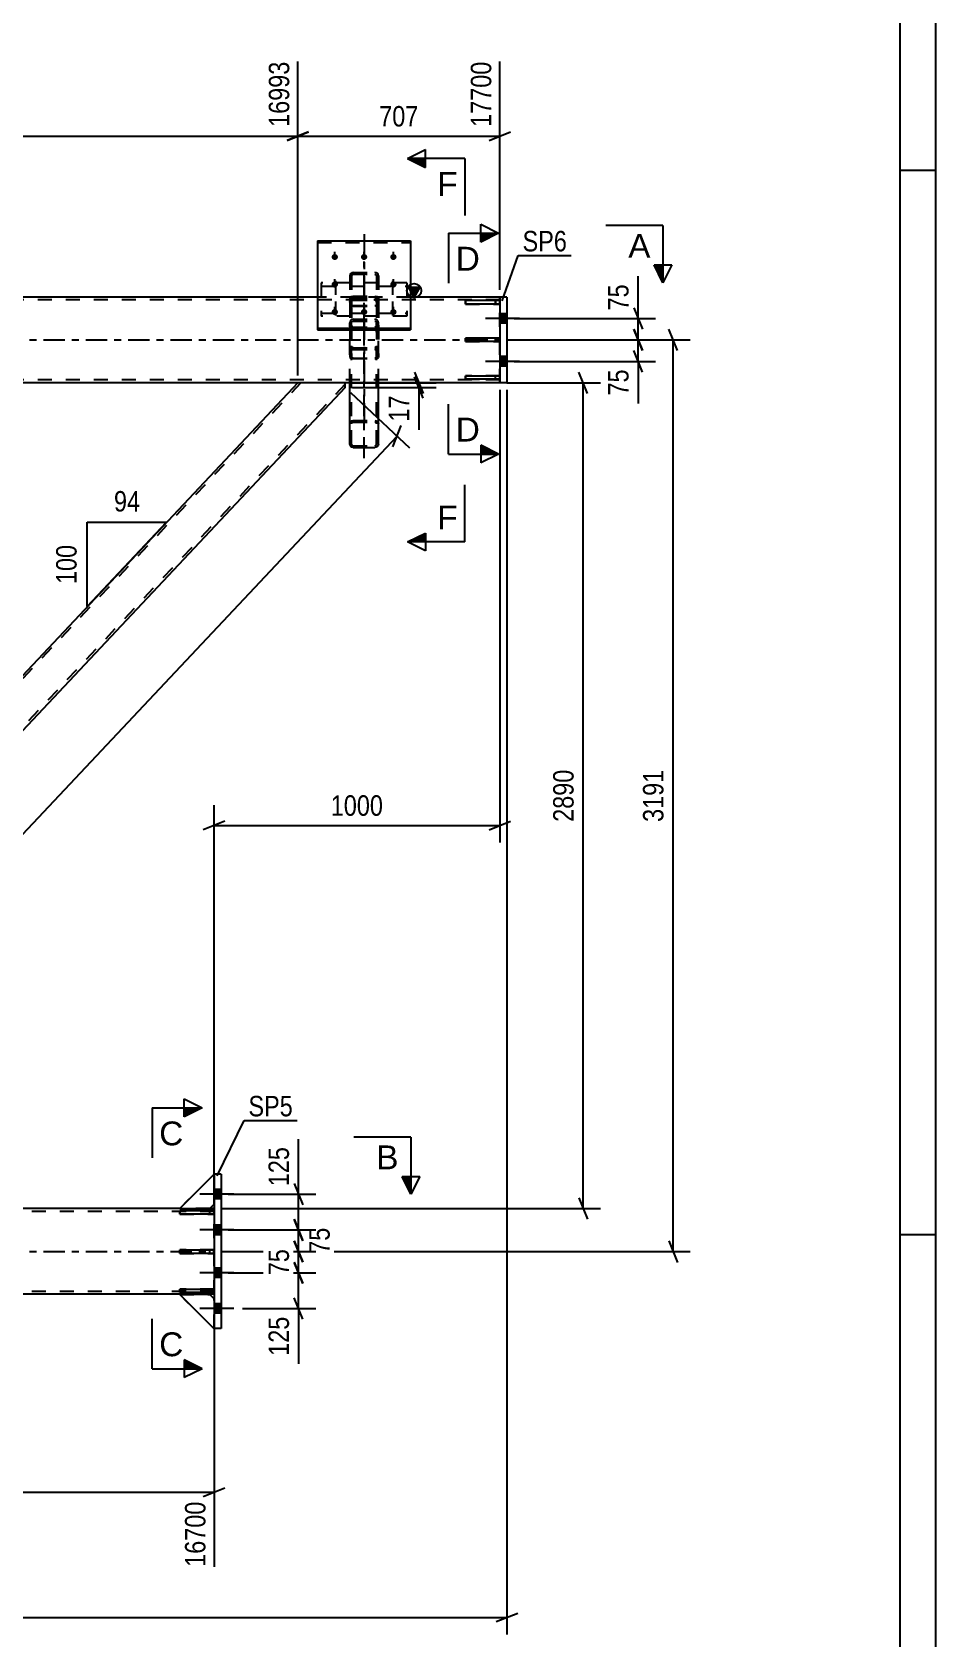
# Model space of a CAD drawing. Header units: millimetres. Extents: x -73 to 768, y -423 to 171.
# Drawn here: x 641.1 to 767.6, y -181.7 to 43.1 of the extents above; entities that cross this region are included whole.
import ezdxf

# ---------------------------------------------------------------- set-up
doc = ezdxf.new("R2010")
doc.units = ezdxf.units.MM
doc.linetypes.add('DXK_LINE_DOT2', pattern=[3.9198, 1.9599, -1.9599])
doc.linetypes.add('DXK_LINE_DOT3', pattern=[5.9187, 2.979, -0.9799, 0.9799, -0.9799])
doc.styles.add('Arial', font='ARIAL.TTF', dxfattribs={"height": 0.2})
doc.styles.add('Arial Narrow', font='ARIALN.TTF', dxfattribs={"height": 0.2})

# ---------------------------------------------------------------- blocks, each defined once
blk = doc.blocks.new('Unknown-761549890-1163')
at = {"color": 5, "linetype": 'Continuous'}
for p, q in [((767.56, -423.29), (767.56, 170.71)), ((762.56, -418.29), (762.56, 165.71)), ((767.56, 23.71), (762.56, 23.71)), ((767.56, -125.29), (762.56, -125.29))]:
    blk.add_line(p, q, dxfattribs=at)
blk = doc.blocks.new('Part-761549890-4380 - 4352')
at = {"color": 2, "linetype": 'Continuous'}
for p, q in [((661.74, -127.39), (666.54, -127.39)), ((661.74, -127.87), (661.74, -127.39)), ((666.54, -127.87), (661.74, -127.87)), ((666.54, -127.39), (666.54, -127.87))]:
    blk.add_line(p, q, dxfattribs=at)
at = {"color": 7, "linetype": 'DXK_LINE_DOT2'}
blk.add_line((665.94, -127.87), (665.94, -127.39), dxfattribs=at)
blk = doc.blocks.new('Part-761549890-4412 - 4352')
at = {"color": 2, "linetype": 'Continuous'}
for p, q in [((667.54, -116.8), (666.54, -116.8)), ((666.54, -116.8), (666.54, -138.4)), ((667.54, -116.8), (667.54, -138.4)), ((667.54, -138.4), (666.54, -138.4))]:
    blk.add_line(p, q, dxfattribs=at)
blk = doc.blocks.new('Part-761549890-4379 - 4352')
at = {"color": 7, "linetype": 'DXK_LINE_DOT2'}
for p, q in [((666.54, -121.89), (661.74, -121.89)), ((661.74, -121.89), (661.74, -122.37)), ((661.74, -122.37), (666.54, -122.37)), ((665.94, -122.37), (665.94, -121.89)), ((666.54, -122.37), (666.54, -121.89))]:
    blk.add_line(p, q, dxfattribs=at)
blk = doc.blocks.new('Part-761549890-4381 - 4352')
at = {"color": 2, "linetype": 'Continuous'}
for p, q in [((661.74, -132.89), (666.54, -132.89)), ((661.74, -133.37), (661.74, -132.89)), ((666.54, -133.37), (661.74, -133.37)), ((666.54, -132.89), (666.54, -133.37))]:
    blk.add_line(p, q, dxfattribs=at)
at = {"color": 7, "linetype": 'DXK_LINE_DOT2'}
blk.add_line((665.94, -133.37), (665.94, -132.89), dxfattribs=at)
blk = doc.blocks.new('Part-761549890-4510 - 4352')
at = {"color": 7, "linetype": 'DXK_LINE_DOT2'}
for p, q in [((678.71, -6), (570.18, -121.41)), ((684.9, -6.19), (576.37, -121.6)), ((684.9, -6), (678.27, -6)), ((627.54, -59.95), (623.92, -63.8)), ((576.81, -121.6), (570.18, -121.6))]:
    blk.add_line(p, q, dxfattribs=at)
at = {"color": 2, "linetype": 'Continuous'}
for p, q in [((684.9, -6.66), (576.81, -121.6)), ((678.27, -6), (627.54, -59.95)), ((684.9, -6.66), (684.9, -6)), ((623.92, -63.8), (570.18, -120.94)), ((570.18, -121.6), (570.18, -120.94))]:
    blk.add_line(p, q, dxfattribs=at)
blk = doc.blocks.new('Part-761549890-4382 - 4352')
at = {"color": 2, "linetype": 'Continuous'}
for p, q in [((661.74, -121.89), (666.54, -121.89)), ((661.74, -122.37), (661.74, -121.89)), ((666.54, -122.37), (661.74, -122.37)), ((666.54, -121.89), (666.54, -122.37))]:
    blk.add_line(p, q, dxfattribs=at)
at = {"color": 7, "linetype": 'DXK_LINE_DOT2'}
blk.add_line((665.94, -122.37), (665.94, -121.89), dxfattribs=at)
blk = doc.blocks.new('Bolt-761549890-4663 - 4352')
at = {"linetype": 'Continuous'}
for points in [[(683.44, 11.2), (683.35, 11.21), (683.26, 11.24), (683.18, 11.28), (683.11, 11.34), (683.06, 11.41), (683.02, 11.49), (683, 11.57), (683, 11.66), (683.02, 11.74), (683.06, 11.82), (683.11, 11.89), (683.18, 11.95), (683.26, 11.99), (683.35, 12.02), (683.44, 12.03), (683.53, 12.02), (683.62, 11.99), (683.7, 11.95), (683.77, 11.89), (683.82, 11.82), (683.86, 11.74), (683.88, 11.66), (683.88, 11.57), (683.86, 11.49), (683.82, 11.41), (683.77, 11.34), (683.7, 11.28), (683.62, 11.24), (683.53, 11.21)], [(687.54, 11.2), (687.45, 11.21), (687.36, 11.24), (687.28, 11.28), (687.21, 11.34), (687.16, 11.41), (687.12, 11.49), (687.1, 11.57), (687.1, 11.66), (687.12, 11.74), (687.16, 11.82), (687.21, 11.89), (687.28, 11.95), (687.36, 11.99), (687.45, 12.02), (687.54, 12.03), (687.63, 12.02), (687.72, 11.99), (687.8, 11.95), (687.87, 11.89), (687.92, 11.82), (687.96, 11.74), (687.98, 11.66), (687.98, 11.57), (687.96, 11.49), (687.92, 11.41), (687.87, 11.34), (687.8, 11.28), (687.72, 11.24), (687.63, 11.21)], [(691.64, 11.2), (691.55, 11.21), (691.46, 11.24), (691.38, 11.28), (691.31, 11.34), (691.26, 11.41), (691.22, 11.49), (691.2, 11.57), (691.2, 11.66), (691.22, 11.74), (691.26, 11.82), (691.31, 11.89), (691.38, 11.95), (691.46, 11.99), (691.55, 12.02), (691.64, 12.03), (691.73, 12.02), (691.82, 11.99), (691.9, 11.95), (691.97, 11.89), (692.02, 11.82), (692.06, 11.74), (692.08, 11.66), (692.08, 11.57), (692.06, 11.49), (692.02, 11.41), (691.97, 11.34), (691.9, 11.28), (691.82, 11.24), (691.73, 11.21)], [(683.44, 7.35), (683.35, 7.36), (683.26, 7.38), (683.18, 7.43), (683.11, 7.48), (683.06, 7.55), (683.02, 7.63), (683, 7.72), (683, 7.8), (683.02, 7.89), (683.06, 7.97), (683.11, 8.04), (683.18, 8.1), (683.26, 8.14), (683.35, 8.17), (683.44, 8.17), (683.53, 8.17), (683.62, 8.14), (683.7, 8.1), (683.77, 8.04), (683.82, 7.97), (683.86, 7.89), (683.88, 7.8), (683.88, 7.72), (683.86, 7.63), (683.82, 7.55), (683.77, 7.48), (683.7, 7.43), (683.62, 7.38), (683.53, 7.36)], [(691.64, 7.35), (691.55, 7.36), (691.46, 7.38), (691.38, 7.43), (691.31, 7.48), (691.26, 7.55), (691.22, 7.63), (691.2, 7.72), (691.2, 7.8), (691.22, 7.89), (691.26, 7.97), (691.31, 8.04), (691.38, 8.1), (691.46, 8.14), (691.55, 8.17), (691.64, 8.17), (691.73, 8.17), (691.82, 8.14), (691.9, 8.1), (691.97, 8.04), (692.02, 7.97), (692.06, 7.89), (692.08, 7.8), (692.08, 7.72), (692.06, 7.63), (692.02, 7.55), (691.97, 7.48), (691.9, 7.43), (691.82, 7.38), (691.73, 7.36)], [(683.44, 3.49), (683.35, 3.5), (683.26, 3.53), (683.18, 3.57), (683.11, 3.63), (683.06, 3.7), (683.02, 3.78), (683, 3.87), (683, 3.95), (683.02, 4.04), (683.06, 4.12), (683.11, 4.19), (683.18, 4.24), (683.26, 4.29), (683.35, 4.31), (683.44, 4.32), (683.53, 4.31), (683.62, 4.29), (683.7, 4.24), (683.77, 4.19), (683.82, 4.12), (683.86, 4.04), (683.88, 3.95), (683.88, 3.87), (683.86, 3.78), (683.82, 3.7), (683.77, 3.63), (683.7, 3.57), (683.62, 3.53), (683.53, 3.5)], [(687.54, 3.49), (687.45, 3.5), (687.36, 3.53), (687.28, 3.57), (687.21, 3.63), (687.16, 3.7), (687.12, 3.78), (687.1, 3.87), (687.1, 3.95), (687.12, 4.04), (687.16, 4.12), (687.21, 4.19), (687.28, 4.24), (687.36, 4.29), (687.45, 4.31), (687.54, 4.32), (687.63, 4.31), (687.72, 4.29), (687.8, 4.24), (687.87, 4.19), (687.92, 4.12), (687.96, 4.04), (687.98, 3.95), (687.98, 3.87), (687.96, 3.78), (687.92, 3.7), (687.87, 3.63), (687.8, 3.57), (687.72, 3.53), (687.63, 3.5)], [(691.64, 3.49), (691.55, 3.5), (691.46, 3.53), (691.38, 3.57), (691.31, 3.63), (691.26, 3.7), (691.22, 3.78), (691.2, 3.87), (691.2, 3.95), (691.22, 4.04), (691.26, 4.12), (691.31, 4.19), (691.38, 4.24), (691.46, 4.29), (691.55, 4.31), (691.64, 4.32), (691.73, 4.31), (691.82, 4.29), (691.9, 4.24), (691.97, 4.19), (692.02, 4.12), (692.06, 4.04), (692.08, 3.95), (692.08, 3.87), (692.06, 3.78), (692.02, 3.7), (691.97, 3.63), (691.9, 3.57), (691.82, 3.53), (691.73, 3.5)]]:
    blk.add_hatch(color=1, dxfattribs=at).paths.add_polyline_path(points)
at = {"color": 1, "linetype": 'Continuous'}
for p, q in [((683.44, 11.22), (683.44, 12.35)), ((687.54, 11.22), (687.54, 12.35)), ((691.64, 11.22), (691.64, 12.35)), ((683.44, 7.36), (683.44, 8.5)), ((691.64, 7.36), (691.64, 8.5)), ((683.44, 3.51), (683.44, 4.65)), ((687.54, 3.51), (687.54, 4.65)), ((691.64, 3.51), (691.64, 4.65))]:
    blk.add_line(p, q, dxfattribs=at)
blk = doc.blocks.new('Part-761549890-4545 - 4352')
at = {"color": 7, "linetype": 'DXK_LINE_DOT2'}
for p, q in [((685.58, 2.59), (685.54, 2.39)), ((685.54, -6), (685.54, 2.39)), ((685.78, 2.39), (685.8, 2.49)), ((685.78, -14.58), (685.78, 2.39)), ((685.8, 2.49), (685.85, 2.58)), ((686.02, 2.91), (685.84, 2.87)), ((685.85, 2.58), (685.93, 2.63)), ((685.93, 2.63), (686.02, 2.65)), ((686.02, 2.91), (689.06, 2.91)), ((686.02, 2.65), (689.06, 2.65)), ((689.24, 2.87), (689.06, 2.91)), ((689.06, 2.65), (689.15, 2.63)), ((689.15, 2.63), (689.23, 2.58)), ((689.23, 2.58), (689.28, 2.49)), ((689.28, 2.49), (689.3, 2.39)), ((689.3, -14.58), (689.3, 2.39)), ((689.54, 2.39), (689.5, 2.59)), ((689.54, -6), (689.54, 2.39)), ((685.54, -0.84), (685.58, -1.04)), ((685.8, -0.94), (685.78, -0.84)), ((685.85, -1.02), (685.8, -0.94)), ((685.84, -1.31), (686.02, -1.35)), ((685.93, -1.08), (685.85, -1.02)), ((686.02, -1.1), (685.93, -1.08)), ((686.02, -1.1), (689.06, -1.1)), ((686.02, -1.35), (689.06, -1.35)), ((689.15, -1.08), (689.06, -1.1)), ((689.06, -1.35), (689.24, -1.31)), ((689.23, -1.02), (689.15, -1.08)), ((689.28, -0.94), (689.23, -1.02)), ((689.3, -0.84), (689.28, -0.94)), ((689.5, -1.04), (689.54, -0.84)), ((685.54, -11.73), (685.58, -11.55)), ((685.58, -11.55), (685.68, -11.41)), ((685.68, -11.41), (685.84, -11.31)), ((685.8, -11.64), (685.78, -11.73)), ((685.85, -11.57), (685.8, -11.64)), ((685.84, -11.31), (686.02, -11.28)), ((685.93, -11.52), (685.85, -11.57)), ((686.02, -11.5), (685.93, -11.52)), ((686.02, -11.28), (689.06, -11.28)), ((686.02, -11.5), (689.06, -11.5)), ((689.06, -11.28), (689.24, -11.31)), ((689.15, -11.52), (689.06, -11.5)), ((689.23, -11.57), (689.15, -11.52)), ((689.28, -11.64), (689.23, -11.57)), ((689.24, -11.31), (689.4, -11.41)), ((689.3, -11.73), (689.28, -11.64)), ((689.4, -11.41), (689.5, -11.55)), ((689.5, -11.55), (689.54, -11.73)), ((685.78, -14.58), (685.8, -14.67)), ((685.8, -14.67), (685.85, -14.74)), ((685.85, -14.74), (685.93, -14.79)), ((685.93, -14.79), (686.02, -14.81)), ((686.02, -14.81), (689.06, -14.81)), ((689.06, -14.81), (689.15, -14.79)), ((689.15, -14.79), (689.23, -14.74)), ((689.23, -14.74), (689.28, -14.67)), ((689.28, -14.67), (689.3, -14.58))]:
    blk.add_line(p, q, dxfattribs=at)
at = {"color": 7, "linetype": 'DXK_LINE_DOT3'}
blk.add_line((687.54, -16.57), (687.54, 4.19), dxfattribs=at)
at = {"color": 2, "linetype": 'Continuous'}
for p, q in [((685.54, -14.58), (685.54, -6)), ((689.54, -14.58), (689.54, -6)), ((685.58, -14.76), (685.54, -14.58)), ((685.68, -14.9), (685.58, -14.76)), ((685.84, -15), (685.68, -14.9)), ((686.02, -15.04), (685.84, -15)), ((686.02, -15.04), (689.06, -15.04)), ((689.24, -15), (689.06, -15.04)), ((689.4, -14.9), (689.24, -15)), ((689.5, -14.76), (689.4, -14.9)), ((689.54, -14.58), (689.5, -14.76))]:
    blk.add_line(p, q, dxfattribs=at)
at = {"color": 7, "linetype": 'DXK_LINE_DOT2'}
for centre, start, end in [((686.04, 2.41), 114.3147, 159.2368), ((689.04, 2.41), 20.7632, 65.6853), ((686.04, -0.86), 200.7632, 245.6853), ((689.04, -0.86), 294.3147, 339.2368)]:
    blk.add_arc(centre, 0.496, start, end, dxfattribs=at)
blk = doc.blocks.new('Part-761549890-4417 - 4352')
at = {"color": 2, "linetype": 'Continuous'}
for p, q in [((707.54, 6), (706.54, 6)), ((706.54, 6), (706.54, -6)), ((707.54, 6), (707.54, -6)), ((707.54, -6), (706.54, -6))]:
    blk.add_line(p, q, dxfattribs=at)
blk = doc.blocks.new('Bolt-761549890-4665 - 4352')
at = {"linetype": 'Continuous'}
for points in [[(706.54, 3.66), (706.54, 2.34), (707.54, 2.34), (707.54, 3.66)], [(706.54, 3.66), (706.54, 2.34), (707.54, 2.34), (707.54, 3.66)], [(706.54, -2.34), (706.54, -3.66), (707.54, -3.66), (707.54, -2.34)], [(706.54, -2.34), (706.54, -3.66), (707.54, -3.66), (707.54, -2.34)]]:
    blk.add_hatch(color=1, dxfattribs=at).paths.add_polyline_path(points)
at = {"color": 1, "linetype": 'Continuous'}
for p, q in [((709.3, 3), (704.54, 3)), ((709.3, 3), (704.54, 3)), ((707.54, 3.66), (706.54, 3.66)), ((707.54, 3.66), (706.54, 3.66)), ((707.54, 2.34), (706.54, 2.34)), ((707.54, 2.34), (706.54, 2.34)), ((709.3, -3), (704.54, -3)), ((709.3, -3), (704.54, -3)), ((707.54, -2.34), (706.54, -2.34)), ((707.54, -2.34), (706.54, -2.34)), ((707.54, -3.66), (706.54, -3.66)), ((707.54, -3.66), (706.54, -3.66))]:
    blk.add_line(p, q, dxfattribs=at)
blk = doc.blocks.new('Part-761549890-4566 - 4352')
at = {"color": 7, "linetype": 'DXK_LINE_DOT2'}
for p, q in [((685.58, 9.14), (685.54, 8.97)), ((685.68, 9.29), (685.58, 9.14)), ((685.84, 9.39), (685.68, 9.29)), ((685.78, 8.97), (685.8, 9.06)), ((685.8, 9.06), (685.85, 9.13)), ((686.02, 9.42), (685.84, 9.39)), ((685.85, 9.13), (685.93, 9.18)), ((685.93, 9.18), (686.02, 9.2)), ((686.02, 9.42), (689.06, 9.42)), ((686.02, 9.2), (689.06, 9.2)), ((689.24, 9.39), (689.06, 9.42)), ((689.06, 9.2), (689.15, 9.18)), ((689.15, 9.18), (689.23, 9.13)), ((689.23, 9.13), (689.28, 9.06)), ((689.4, 9.29), (689.24, 9.39)), ((689.28, 9.06), (689.3, 8.97)), ((689.5, 9.14), (689.4, 9.29)), ((689.54, 8.97), (689.5, 9.14)), ((685.54, 8.97), (685.54, 2.07)), ((685.78, 8.97), (685.78, 2.07)), ((689.3, 8.97), (689.3, 2.07)), ((689.54, 8.97), (689.54, 2.07)), ((685.54, 6.11), (685.58, 5.94)), ((685.54, 5.3), (685.58, 5.5)), ((685.58, 5.94), (685.68, 5.79)), ((685.68, 5.79), (685.84, 5.7)), ((685.8, 6.03), (685.78, 6.11)), ((685.8, 5.4), (685.78, 5.3)), ((685.85, 5.95), (685.8, 6.03)), ((685.85, 5.49), (685.8, 5.4)), ((685.84, 5.78), (686.02, 5.82)), ((685.84, 5.7), (686.02, 5.66)), ((685.93, 5.91), (685.85, 5.95)), ((685.93, 5.54), (685.85, 5.49)), ((686.02, 5.89), (685.93, 5.91)), ((686.02, 5.56), (685.93, 5.54)), ((686.02, 5.89), (689.06, 5.89)), ((686.02, 5.82), (689.06, 5.82)), ((686.02, 5.66), (689.06, 5.66)), ((686.02, 5.56), (689.06, 5.56)), ((689.15, 5.91), (689.06, 5.89)), ((689.06, 5.82), (689.24, 5.78)), ((689.06, 5.66), (689.24, 5.7)), ((689.15, 5.54), (689.06, 5.56)), ((689.23, 5.95), (689.15, 5.91)), ((689.23, 5.49), (689.15, 5.54)), ((689.28, 6.03), (689.23, 5.95)), ((689.28, 5.4), (689.23, 5.49)), ((689.24, 5.7), (689.4, 5.79)), ((689.3, 6.11), (689.28, 6.03)), ((689.3, 5.3), (689.28, 5.4)), ((689.4, 5.79), (689.5, 5.94)), ((689.5, 5.94), (689.54, 6.11)), ((689.5, 5.5), (689.54, 5.3)), ((685.58, 1.87), (685.54, 2.07)), ((685.78, 2.07), (685.8, 1.97)), ((685.8, 1.97), (685.85, 1.89)), ((686.02, 1.56), (685.84, 1.6)), ((685.85, 1.89), (685.93, 1.83)), ((685.93, 1.83), (686.02, 1.81)), ((686.02, 1.81), (689.06, 1.81)), ((686.02, 1.56), (689.06, 1.56)), ((689.06, 1.81), (689.15, 1.83)), ((689.24, 1.6), (689.06, 1.56)), ((689.15, 1.83), (689.23, 1.89)), ((689.23, 1.89), (689.28, 1.97)), ((689.28, 1.97), (689.3, 2.07)), ((689.54, 2.07), (689.5, 1.87))]:
    blk.add_line(p, q, dxfattribs=at)
at = {"color": 7, "linetype": 'DXK_LINE_DOT3'}
blk.add_line((687.54, 0.27), (687.54, 10.96), dxfattribs=at)
at = {"color": 7, "linetype": 'DXK_LINE_DOT2'}
for centre, start, end in [((686.04, 5.32), 114.32, 159.2417), ((689.04, 5.32), 20.7583, 65.68), ((686.04, 2.05), 200.7583, 245.68), ((689.04, 2.05), 294.32, 339.2417)]:
    blk.add_arc(centre, 0.496, start, end, dxfattribs=at)
blk = doc.blocks.new('Part-761549890-4569 - 4352')
at = {"color": 2, "linetype": 'Continuous'}
for p, q in [((681.04, 13.87), (694.04, 13.87)), ((681.04, 13.87), (681.04, 1.43)), ((694.04, 13.87), (694.04, 1.43)), ((681.04, 1.65), (694.04, 1.65)), ((681.04, 1.43), (694.04, 1.43))]:
    blk.add_line(p, q, dxfattribs=at)
at = {"color": 7, "linetype": 'DXK_LINE_DOT2'}
blk.add_line((681.04, 13.65), (694.04, 13.65), dxfattribs=at)
blk = doc.blocks.new('Part-761549890-4572 - 4352')
at = {"color": 7, "linetype": 'DXK_LINE_DOT2'}
for p, q in [((681.54, 8), (681.54, 3.31)), ((693.54, 8), (681.54, 8)), ((681.54, 7.55), (693.54, 7.55)), ((693.54, 8), (693.54, 3.31)), ((681.54, 3.76), (693.54, 3.76)), ((693.54, 3.31), (681.54, 3.31))]:
    blk.add_line(p, q, dxfattribs=at)
blk = doc.blocks.new('Part-761549890-4574 - 4352')
at = {"color": 7, "linetype": 'DXK_LINE_DOT2'}
for p, q in [((666.54, -132.89), (661.74, -132.89)), ((661.74, -132.89), (661.74, -133.37)), ((661.74, -133.37), (666.54, -133.37)), ((665.94, -133.37), (665.94, -132.89)), ((666.54, -133.37), (666.54, -132.89))]:
    blk.add_line(p, q, dxfattribs=at)
blk = doc.blocks.new('Part-761549890-4575 - 4352')
at = {"color": 7, "linetype": 'DXK_LINE_DOT2'}
for p, q in [((666.54, -127.39), (661.74, -127.39)), ((661.74, -127.39), (661.74, -127.87)), ((661.74, -127.87), (666.54, -127.87)), ((665.94, -127.87), (665.94, -127.39)), ((666.54, -127.87), (666.54, -127.39))]:
    blk.add_line(p, q, dxfattribs=at)
blk = doc.blocks.new('Part-761549890-4578 - 4352')
at = {"color": 7, "linetype": 'DXK_LINE_DOT2'}
for p, q in [((661.74, -133.63), (665.94, -133.63)), ((666.54, -138.43), (661.74, -133.63)), ((665.94, -133.63), (666.54, -134.23)), ((666.54, -134.23), (666.54, -138.43))]:
    blk.add_line(p, q, dxfattribs=at)
blk = doc.blocks.new('Part-761549890-4581 - 4352')
at = {"color": 2, "linetype": 'Continuous'}
for p, q in [((666.54, -138.43), (661.74, -133.63)), ((665.94, -133.63), (661.74, -133.63)), ((665.94, -133.63), (666.54, -134.23)), ((666.54, -138.4), (666.54, -138.43))]:
    blk.add_line(p, q, dxfattribs=at)
at = {"color": 7, "linetype": 'DXK_LINE_DOT2'}
blk.add_line((666.54, -138.4), (666.54, -134.23), dxfattribs=at)
blk = doc.blocks.new('Part-761549890-4584 - 4352')
at = {"color": 7, "linetype": 'DXK_LINE_DOT2'}
for p, q in [((666.54, -116.8), (661.74, -121.6)), ((666.54, -121), (666.54, -116.8)), ((665.94, -121.6), (666.54, -121)), ((661.74, -121.6), (665.94, -121.6))]:
    blk.add_line(p, q, dxfattribs=at)
blk = doc.blocks.new('Part-761549890-4587 - 4352')
at = {"color": 2, "linetype": 'Continuous'}
for p, q in [((666.54, -116.8), (661.74, -121.6)), ((665.94, -121.6), (666.54, -121)), ((661.74, -121.6), (665.94, -121.6))]:
    blk.add_line(p, q, dxfattribs=at)
at = {"color": 7, "linetype": 'DXK_LINE_DOT2'}
blk.add_line((666.54, -121), (666.54, -116.8), dxfattribs=at)
blk = doc.blocks.new('Part-761549890-4588 - 4352')
at = {"color": 2, "linetype": 'Continuous'}
for p, q in [((706.54, 0.24), (701.74, 0.24)), ((701.74, -0.24), (701.74, 0.24)), ((706.54, 0.24), (706.54, -0.24)), ((706.54, -0.24), (701.74, -0.24))]:
    blk.add_line(p, q, dxfattribs=at)
at = {"color": 7, "linetype": 'DXK_LINE_DOT2'}
blk.add_line((705.94, -0.24), (705.94, 0.24), dxfattribs=at)
blk = doc.blocks.new('Part-761549890-4589 - 4352')
at = {"color": 2, "linetype": 'Continuous'}
for p, q in [((706.54, 5.5), (701.74, 5.5)), ((701.74, 5.02), (701.74, 5.5)), ((706.54, 5.02), (701.74, 5.02)), ((706.54, 5.5), (706.54, 5.02))]:
    blk.add_line(p, q, dxfattribs=at)
at = {"color": 7, "linetype": 'DXK_LINE_DOT2'}
blk.add_line((705.94, 5.02), (705.94, 5.5), dxfattribs=at)
blk = doc.blocks.new('Part-761549890-4590 - 4352')
at = {"color": 2, "linetype": 'Continuous'}
for p, q in [((701.74, -5.02), (706.54, -5.02)), ((701.74, -5.5), (701.74, -5.02)), ((706.54, -5.5), (701.74, -5.5)), ((706.54, -5.02), (706.54, -5.5))]:
    blk.add_line(p, q, dxfattribs=at)
at = {"color": 7, "linetype": 'DXK_LINE_DOT2'}
blk.add_line((705.94, -5.5), (705.94, -5.02), dxfattribs=at)
blk = doc.blocks.new('Part-761549890-4591 - 4352')
at = {"color": 7, "linetype": 'DXK_LINE_DOT2'}
for p, q in [((706.54, 0.24), (701.74, 0.24)), ((701.74, 0.24), (701.74, -0.24)), ((705.94, -0.24), (705.94, 0.24)), ((706.54, -0.24), (706.54, 0.24)), ((701.74, -0.24), (706.54, -0.24))]:
    blk.add_line(p, q, dxfattribs=at)
blk = doc.blocks.new('Part-761549890-4592 - 4352')
at = {"color": 7, "linetype": 'DXK_LINE_DOT2'}
for p, q in [((706.54, 5.5), (701.74, 5.5)), ((701.74, 5.5), (701.74, 5.02)), ((701.74, 5.02), (706.54, 5.02)), ((705.94, 5.5), (705.94, 5.02)), ((706.54, 5.02), (706.54, 5.5))]:
    blk.add_line(p, q, dxfattribs=at)
blk = doc.blocks.new('Part-761549890-4593 - 4352')
at = {"color": 7, "linetype": 'DXK_LINE_DOT2'}
for p, q in [((706.54, -5.02), (701.74, -5.02)), ((701.74, -5.02), (701.74, -5.5)), ((701.74, -5.5), (706.54, -5.5)), ((705.94, -5.5), (705.94, -5.02)), ((706.54, -5.5), (706.54, -5.02))]:
    blk.add_line(p, q, dxfattribs=at)
blk = doc.blocks.new('Part-761549890-4598 - 4352')
at = {"linetype": 'Continuous'}
blk.add_hatch(color=2, dxfattribs=at).paths.add_polyline_path([(694.54, 6), (693.74, 7.4), (695.34, 7.4)])
at = {"color": 2, "linetype": 'Continuous'}
for p, q in [((694.54, 6), (693.74, 7.4)), ((693.74, 7.4), (695.34, 7.4)), ((695.34, 7.4), (694.54, 6)), ((681.04, 6), (454.04, 6)), ((706.54, 6), (694.04, 6)), ((706.54, -6), (85.14, -6))]:
    blk.add_line(p, q, dxfattribs=at)
at = {"color": 7, "linetype": 'DXK_LINE_DOT2'}
for p, q in [((706.54, 5.6), (44.9, 5.6)), ((694.04, 6), (681.04, 6)), ((706.54, -6), (706.54, 6)), ((706.54, -5.6), (44.9, -5.6))]:
    blk.add_line(p, q, dxfattribs=at)
at = {"color": 7, "linetype": 'DXK_LINE_DOT3'}
blk.add_line((44.9, 0), (706.54, 0), dxfattribs=at)
at = {"color": 2, "linetype": 'Continuous'}
blk.add_circle((694.54, 6.9), 1, dxfattribs=at)
blk = doc.blocks.new('Part-761549890-4603 - 4352')
at = {"color": 7, "linetype": 'DXK_LINE_DOT2'}
for p, q in [((666.54, -122), (44.9, -122)), ((665.94, -121.6), (661.74, -121.6)), ((666.54, -133.6), (666.54, -121.6)), ((666.54, -133.2), (44.9, -133.2))]:
    blk.add_line(p, q, dxfattribs=at)
at = {"color": 2, "linetype": 'Continuous'}
for p, q in [((661.74, -121.6), (454.04, -121.6)), ((666.54, -121.6), (665.94, -121.6)), ((666.54, -133.6), (44.9, -133.6))]:
    blk.add_line(p, q, dxfattribs=at)
at = {"color": 7, "linetype": 'DXK_LINE_DOT3'}
blk.add_line((44.9, -127.6), (666.54, -127.6), dxfattribs=at)
blk = doc.blocks.new('Bolt-761549890-4664 - 4352')
at = {"color": 1, "linetype": 'DXK_LINE_DOT2'}
for p, q in [((683.54, 8.26), (683.54, 5.32)), ((683.54, 5.38), (683.54, 2.45))]:
    blk.add_line(p, q, dxfattribs=at)
blk = doc.blocks.new('Bolt-761549890-4666 - 4352')
at = {"linetype": 'Continuous'}
for points in [[(666.54, -118.94), (666.54, -120.26), (667.54, -120.26), (667.54, -118.94)], [(666.54, -118.94), (666.54, -120.26), (667.54, -120.26), (667.54, -118.94)], [(666.54, -118.94), (666.54, -120.26), (667.54, -120.26), (667.54, -118.94)], [(666.54, -123.94), (666.54, -125.26), (667.54, -125.26), (667.54, -123.94)], [(666.54, -123.94), (666.54, -125.26), (667.54, -125.26), (667.54, -123.94)], [(666.54, -129.94), (666.54, -131.26), (667.54, -131.26), (667.54, -129.94)], [(666.54, -129.94), (666.54, -131.26), (667.54, -131.26), (667.54, -129.94)], [(666.54, -134.94), (666.54, -136.26), (667.54, -136.26), (667.54, -134.94)], [(666.54, -134.94), (666.54, -136.26), (667.54, -136.26), (667.54, -134.94)], [(666.54, -134.94), (666.54, -136.26), (667.54, -136.26), (667.54, -134.94)]]:
    blk.add_hatch(color=1, dxfattribs=at).paths.add_polyline_path(points)
at = {"color": 1, "linetype": 'Continuous'}
for p, q in [((667.54, -118.94), (666.54, -118.94)), ((667.54, -118.94), (666.54, -118.94)), ((667.54, -118.94), (666.54, -118.94)), ((669.3, -119.6), (664.54, -119.6)), ((669.3, -119.6), (664.54, -119.6)), ((669.3, -119.6), (664.54, -119.6)), ((667.54, -120.26), (666.54, -120.26)), ((667.54, -120.26), (666.54, -120.26)), ((667.54, -120.26), (666.54, -120.26)), ((669.3, -124.6), (664.54, -124.6)), ((669.3, -124.6), (664.54, -124.6)), ((667.54, -123.94), (666.54, -123.94)), ((667.54, -123.94), (666.54, -123.94)), ((667.54, -125.26), (666.54, -125.26)), ((667.54, -125.26), (666.54, -125.26)), ((667.54, -129.94), (666.54, -129.94)), ((667.54, -129.94), (666.54, -129.94)), ((669.3, -130.6), (664.54, -130.6)), ((669.3, -130.6), (664.54, -130.6)), ((667.54, -131.26), (666.54, -131.26)), ((667.54, -131.26), (666.54, -131.26)), ((669.3, -135.6), (664.54, -135.6)), ((669.3, -135.6), (664.54, -135.6)), ((669.3, -135.6), (664.54, -135.6)), ((667.54, -134.94), (666.54, -134.94)), ((667.54, -134.94), (666.54, -134.94)), ((667.54, -134.94), (666.54, -134.94)), ((667.54, -136.26), (666.54, -136.26)), ((667.54, -136.26), (666.54, -136.26)), ((667.54, -136.26), (666.54, -136.26))]:
    blk.add_line(p, q, dxfattribs=at)
blk = doc.blocks.new('Part-761549890-4692 - 4352')
at = {"color": 7, "linetype": 'DXK_LINE_DOT3'}
blk.add_line((687.54, 14.83), (687.54, -11.33), dxfattribs=at)
at = {"color": 7, "linetype": 'DXK_LINE_DOT2'}
for p, q in [((685.54, 5.95), (685.58, 6.01)), ((685.54, 5.95), (685.54, -2.45)), ((685.58, 4.85), (685.54, 4.91)), ((685.58, 6.01), (685.68, 6.07)), ((685.68, 4.8), (685.58, 4.85)), ((685.68, 6.07), (685.84, 6.1)), ((685.84, 4.76), (685.68, 4.8)), ((685.8, 5.98), (685.78, 5.95)), ((685.78, 5.95), (685.78, -2.45)), ((685.78, 4.91), (685.8, 4.88)), ((685.85, 6.01), (685.8, 5.98)), ((685.8, 4.88), (685.85, 4.85)), ((685.84, 6.1), (686.02, 6.12)), ((686.02, 4.75), (685.84, 4.76)), ((685.93, 6.03), (685.85, 6.01)), ((685.85, 4.85), (685.93, 4.84)), ((686.02, 6.03), (685.93, 6.03)), ((685.93, 4.84), (686.02, 4.83)), ((686.02, 6.12), (689.06, 6.12)), ((686.02, 6.03), (689.06, 6.03)), ((686.02, 4.83), (689.06, 4.83)), ((686.02, 4.75), (689.06, 4.75)), ((689.06, 6.12), (689.24, 6.1)), ((689.15, 6.03), (689.06, 6.03)), ((689.06, 4.83), (689.15, 4.84)), ((689.24, 4.76), (689.06, 4.75)), ((689.23, 6.01), (689.15, 6.03)), ((689.15, 4.84), (689.23, 4.85)), ((689.28, 5.98), (689.23, 6.01)), ((689.23, 4.85), (689.28, 4.88)), ((689.24, 6.1), (689.4, 6.07)), ((689.4, 4.8), (689.24, 4.76)), ((689.3, 5.95), (689.28, 5.98)), ((689.28, 4.88), (689.3, 4.91)), ((689.3, 5.95), (689.3, -2.45)), ((689.4, 6.07), (689.5, 6.01)), ((689.5, 4.85), (689.4, 4.8)), ((689.5, 6.01), (689.54, 5.95)), ((689.54, 4.91), (689.5, 4.85)), ((689.54, 5.95), (689.54, -2.45)), ((685.58, -1.35), (685.54, -1.42)), ((685.68, -1.3), (685.58, -1.35)), ((685.84, -1.26), (685.68, -1.3)), ((685.78, -1.42), (685.8, -1.38)), ((685.8, -1.38), (685.85, -1.36)), ((686.02, -1.25), (685.84, -1.26)), ((685.85, -1.36), (685.93, -1.34)), ((685.93, -1.34), (686.02, -1.33)), ((686.02, -1.25), (689.06, -1.25)), ((686.02, -1.33), (689.06, -1.33)), ((689.24, -1.26), (689.06, -1.25)), ((689.06, -1.33), (689.15, -1.34)), ((689.15, -1.34), (689.23, -1.36)), ((689.23, -1.36), (689.28, -1.38)), ((689.4, -1.3), (689.24, -1.26)), ((689.28, -1.38), (689.3, -1.42)), ((689.5, -1.35), (689.4, -1.3)), ((689.54, -1.42), (689.5, -1.35)), ((685.54, -2.45), (685.58, -2.52)), ((685.58, -2.52), (685.68, -2.57)), ((685.68, -2.57), (685.84, -2.61)), ((685.8, -2.49), (685.78, -2.45)), ((685.85, -2.51), (685.8, -2.49)), ((685.84, -2.61), (686.02, -2.62)), ((685.93, -2.53), (685.85, -2.51)), ((686.02, -2.54), (685.93, -2.53)), ((686.02, -2.54), (689.06, -2.54)), ((686.02, -2.62), (689.06, -2.62)), ((689.15, -2.53), (689.06, -2.54)), ((689.06, -2.62), (689.24, -2.61)), ((689.23, -2.51), (689.15, -2.53)), ((689.28, -2.49), (689.23, -2.51)), ((689.24, -2.61), (689.4, -2.57)), ((689.3, -2.45), (689.28, -2.49)), ((689.4, -2.57), (689.5, -2.52)), ((689.5, -2.52), (689.54, -2.45))]:
    blk.add_line(p, q, dxfattribs=at)
blk = doc.blocks.new('Bolt-761549890-4695 - 4352')
at = {"color": 1, "linetype": 'DXK_LINE_DOT2'}
for p, q in [((691.54, 8.26), (691.54, 5.32)), ((691.54, 5.38), (691.54, 2.45))]:
    blk.add_line(p, q, dxfattribs=at)
blk = doc.blocks.new('StraightDimension-761549890-5297 - 4352')
at = {"color": 7, "linetype": 'Continuous'}
for p, q in [((707.54, -6), (720.61, -6)), ((718.81, -7.5), (717.61, -4.5)), ((718.21, -121.6), (718.21, -6)), ((717.61, -120.1), (718.81, -123.1)), ((667.54, -121.6), (720.61, -121.6))]:
    blk.add_line(p, q, dxfattribs=at)
at = {"color": 0}
blk.add_wipeout([(717.46, -59.54), (713.26, -59.54), (713.26, -68.06), (717.46, -68.06)], dxfattribs=at)
at = {"color": 3, "style": 'Arial Narrow'}
blk.add_text('2890', height=2.863, rotation=90.0002, dxfattribs=at).set_placement((716.86, -67.46))
blk = doc.blocks.new('StraightDimension-761549890-10742 - 4352')
at = {"color": 7, "linetype": 'Continuous'}
for p, q in [((570.18, -122.6), (570.18, -176.25)), ((666.54, -134.6), (666.54, -171.75)), ((571.68, -160.71), (568.68, -161.91)), ((570.18, -161.31), (666.54, -161.31)), ((665.04, -161.91), (668.04, -160.71))]:
    blk.add_line(p, q, dxfattribs=at)
at = {"color": 0}
blk.add_wipeout([(622.62, -160.56), (622.62, -156.36), (614.1, -156.36), (614.1, -160.56)], dxfattribs=at)
at = {"color": 0, "linetype": 'Continuous'}
blk.add_wipeout([(665.94, -162.01), (661.74, -162.01), (661.74, -172.35), (665.94, -172.35)], dxfattribs=at)
at = {"color": 3, "style": 'Arial Narrow'}
blk.add_text('2409', height=2.863, dxfattribs=at).set_placement((614.7, -159.96))
at = {"color": 3, "linetype": 'Continuous', "style": 'Arial Narrow'}
blk.add_text('16700', height=2.863, rotation=90.0002, dxfattribs=at).set_placement((665.34, -171.75))
blk = doc.blocks.new('StraightDimension-761549890-14896 - 4352')
at = {"color": 7, "linetype": 'Continuous'}
for p, q in [((707.54, -7), (707.54, -181.23)), ((-1, -178.83), (707.54, -178.83)), ((706.04, -179.43), (709.04, -178.23))]:
    blk.add_line(p, q, dxfattribs=at)
blk = doc.blocks.new('StraightDimension-761549890-5560 - 4352')
at = {"color": 7, "linetype": 'Continuous'}
for p, q in [((685.9, -6), (697.61, -6)), ((685.9, -6.66), (697.61, -6.66)), ((694.61, -4.5), (695.81, -7.5)), ((695.81, -8.16), (694.61, -5.16)), ((695.21, -6.66), (695.21, -6))]:
    blk.add_line(p, q, dxfattribs=at)
at = {"color": 0}
blk.add_wipeout([(694.46, -7.19), (690.26, -7.19), (690.26, -12.04), (694.46, -12.04)], dxfattribs=at)
at = {"color": 7, "linetype": 'Continuous'}
blk.add_line((695.21, -6.66), (695.21, -12.57), dxfattribs=at)
blk.add_line((695.21, -6.66), (695.21, -12.57), dxfattribs=at)
at = {"color": 3, "style": 'Arial Narrow'}
blk.add_text('17', height=2.863, rotation=90.0002, dxfattribs=at).set_placement((693.86, -11.44))
blk = doc.blocks.new('StraightDimension-761549890-14888 - 4352')
at = {"color": 7, "linetype": 'Continuous'}
for p, q in [((707.54, 0), (733.18, 0)), ((731.38, -1.5), (730.18, 1.5)), ((730.78, -127.63), (730.78, 0)), ((667.54, -127.63), (733.18, -127.63)), ((730.18, -126.13), (731.38, -129.13))]:
    blk.add_line(p, q, dxfattribs=at)
at = {"color": 0}
blk.add_wipeout([(730.03, -59.56), (725.83, -59.56), (725.83, -68.07), (730.03, -68.07)], dxfattribs=at)
at = {"color": 3, "style": 'Arial Narrow'}
blk.add_text('3191', height=2.863, rotation=90.0002, dxfattribs=at).set_placement((729.43, -67.47))
blk = doc.blocks.new('StraightDimension-761549890-11308 - 4352')
at = {"color": 7, "linetype": 'Continuous'}
for p, q in [((677.78, -129.1), (678.98, -132.1)), ((668.54, -130.6), (680.78, -130.6)), ((678.38, -135.6), (678.38, -130.6)), ((678.98, -137.1), (677.78, -134.1)), ((670.54, -135.6), (680.78, -135.6))]:
    blk.add_line(p, q, dxfattribs=at)
at = {"color": 0}
blk.add_wipeout([(677.63, -136.12), (673.43, -136.12), (673.43, -142.81), (677.63, -142.81)], dxfattribs=at)
at = {"color": 7, "linetype": 'Continuous'}
blk.add_line((678.38, -135.6), (678.38, -143.33), dxfattribs=at)
blk.add_line((678.38, -135.6), (678.38, -143.33), dxfattribs=at)
at = {"color": 3, "style": 'Arial Narrow'}
blk.add_text('125', height=2.863, rotation=90.0002, dxfattribs=at).set_placement((677.03, -142.21))
blk = doc.blocks.new('StraightDimension-761549890-7695 - 4352')
at = {"color": 7, "linetype": 'Continuous'}
for p, q in [((678.27, -5), (678.27, 38.97)), ((706.54, 7), (706.54, 38.97)), ((679.77, 29.13), (676.77, 27.93)), ((678.27, 28.53), (706.54, 28.53)), ((705.04, 27.93), (708.04, 29.13))]:
    blk.add_line(p, q, dxfattribs=at)
at = {"color": 0, "linetype": 'Continuous'}
blk.add_wipeout([(705.94, 39.57), (701.74, 39.57), (701.74, 29.23), (705.94, 29.23)], dxfattribs=at)
at = {"color": 0}
blk.add_wipeout([(695.75, 29.28), (695.75, 33.48), (689.06, 33.48), (689.06, 29.28)], dxfattribs=at)
at = {"color": 3, "linetype": 'Continuous', "style": 'Arial Narrow'}
blk.add_text('17700', height=2.863, rotation=90.0002, dxfattribs=at).set_placement((705.34, 29.83))
at = {"color": 3, "style": 'Arial Narrow'}
blk.add_text('707', height=2.863, dxfattribs=at).set_placement((689.66, 29.88))
blk = doc.blocks.new('StraightDimension-761549890-7696 - 4352')
at = {"color": 7, "linetype": 'Continuous'}
for p, q in [((570.18, -5), (570.18, 38.97)), ((678.27, -5), (678.27, 38.97)), ((571.68, 29.13), (568.68, 27.93)), ((570.18, 28.53), (678.27, 28.53)), ((676.77, 27.93), (679.77, 29.13))]:
    blk.add_line(p, q, dxfattribs=at)
at = {"color": 0, "linetype": 'Continuous'}
blk.add_wipeout([(677.67, 39.57), (673.47, 39.57), (673.47, 29.23), (677.67, 29.23)], dxfattribs=at)
at = {"color": 0}
blk.add_wipeout([(628.48, 29.28), (628.48, 33.48), (619.97, 33.48), (619.97, 29.28)], dxfattribs=at)
at = {"color": 3, "linetype": 'Continuous', "style": 'Arial Narrow'}
blk.add_text('16993', height=2.863, rotation=90.0002, dxfattribs=at).set_placement((677.07, 29.83))
at = {"color": 3, "style": 'Arial Narrow'}
blk.add_text('2702', height=2.863, dxfattribs=at).set_placement((620.57, 29.88))
blk = doc.blocks.new('StraightDimension-761549890-11306 - 4352')
at = {"color": 7, "linetype": 'Continuous'}
for p, q in [((677.78, -123.1), (678.98, -126.1)), ((668.54, -124.6), (681.23, -124.6)), ((678.38, -127.6), (678.38, -124.6)), ((667.52, -127.6), (681.23, -127.6)), ((678.98, -129.1), (677.78, -126.1))]:
    blk.add_line(p, q, dxfattribs=at)
at = {"color": 0}
blk.add_wipeout([(683.33, -123.67), (679.13, -123.67), (679.13, -128.53), (683.33, -128.53)], dxfattribs=at)
at = {"color": 3, "style": 'Arial Narrow'}
blk.add_text('75', height=2.863, rotation=90.0002, dxfattribs=at).set_placement((682.73, -127.93))
blk = doc.blocks.new('StraightDimension-761549890-4977 - 4352')
at = {"color": 7, "linetype": 'Continuous'}
for p, q in [((706.54, -7), (706.54, -70.36)), ((666.54, -120.6), (666.54, -65.11)), ((668.04, -67.36), (665.04, -68.56)), ((705.04, -68.56), (708.04, -67.36)), ((666.54, -67.96), (706.54, -67.96))]:
    blk.add_line(p, q, dxfattribs=at)
at = {"color": 0}
blk.add_wipeout([(690.8, -67.21), (690.8, -63.01), (682.28, -63.01), (682.28, -67.21)], dxfattribs=at)
at = {"color": 3, "style": 'Arial Narrow'}
blk.add_text('1000', height=2.863, dxfattribs=at).set_placement((682.88, -66.61))
blk = doc.blocks.new('StraightDimension-761549890-11305 - 4352')
at = {"color": 7, "linetype": 'Continuous'}
for p, q in [((677.78, -118.1), (678.98, -121.1)), ((668.54, -119.6), (680.78, -119.6)), ((678.38, -124.6), (678.38, -119.6)), ((678.98, -126.1), (677.78, -123.1)), ((668.54, -124.6), (680.78, -124.6))]:
    blk.add_line(p, q, dxfattribs=at)
at = {"color": 0}
blk.add_wipeout([(677.63, -112.39), (673.43, -112.39), (673.43, -119.07), (677.63, -119.07)], dxfattribs=at)
at = {"color": 7, "linetype": 'Continuous'}
blk.add_line((678.38, -119.6), (678.38, -111.87), dxfattribs=at)
blk.add_line((678.38, -119.6), (678.38, -111.87), dxfattribs=at)
at = {"color": 3, "style": 'Arial Narrow'}
blk.add_text('125', height=2.863, rotation=90.0002, dxfattribs=at).set_placement((677.03, -118.47))
blk = doc.blocks.new('AngleDimension-761549890-5020 - 4352')
at = {"color": 7, "linetype": 'Continuous'}
for p, q in [((648.81, -25.52), (659.91, -25.52)), ((648.81, -37.32), (659.91, -25.52)), ((648.81, -37.32), (648.81, -25.52)), ((648.91, -37.22), (648.81, -37.32))]:
    blk.add_line(p, q, dxfattribs=at)
at = {"color": 0}
for points in [[(656.79, -24.62), (656.79, -20.42), (651.94, -20.42), (651.94, -24.62)], [(647.91, -28.08), (643.71, -28.08), (643.71, -34.77), (647.91, -34.77)]]:
    blk.add_wipeout(points, dxfattribs=at)
at = {"color": 3, "style": 'Arial Narrow'}
blk.add_text('94', height=2.863, dxfattribs=at).set_placement((652.54, -24.02))
blk.add_text('100', height=2.863, rotation=90.0002, dxfattribs=at).set_placement((647.31, -34.17))
blk = doc.blocks.new('StraightDimension-761549890-5356 - 4352')
at = {"color": 7, "linetype": 'Continuous'}
for p, q in [((685.63, -7.35), (693.9, -15.12)), ((584.06, -128.42), (692.15, -13.48)), ((691.56, -14.98), (692.74, -11.98)), ((577.54, -122.29), (585.81, -130.06)), ((584.65, -126.91), (583.47, -129.92))]:
    blk.add_line(p, q, dxfattribs=at)
at = {"color": 0}
blk.add_wipeout([(640.47, -67.33), (637.41, -64.46), (631.58, -70.66), (634.64, -73.54)], dxfattribs=at)
at = {"color": 3, "style": 'Arial Narrow'}
blk.add_text('3945', height=2.863, rotation=46.7591, dxfattribs=at).set_placement((634.62, -72.69))
blk = doc.blocks.new('StraightDimension-761549890-5395 - 4352')
at = {"color": 7, "linetype": 'Continuous'}
for p, q in [((725.3, 4.5), (726.5, 1.5)), ((708.54, 3), (728.3, 3)), ((725.9, 0), (725.9, 3)), ((708.54, 0), (728.3, 0)), ((726.5, -1.5), (725.3, 1.5))]:
    blk.add_line(p, q, dxfattribs=at)
at = {"color": 0}
blk.add_wipeout([(725.15, 8.38), (720.95, 8.38), (720.95, 3.52), (725.15, 3.52)], dxfattribs=at)
at = {"color": 7, "linetype": 'Continuous'}
blk.add_line((725.9, 3), (725.9, 8.91), dxfattribs=at)
blk.add_line((725.9, 3), (725.9, 8.91), dxfattribs=at)
at = {"color": 3, "style": 'Arial Narrow'}
blk.add_text('75', height=2.863, rotation=90.0002, dxfattribs=at).set_placement((724.55, 4.13))
blk = doc.blocks.new('StraightDimension-761549890-5412 - 4352')
at = {"color": 7, "linetype": 'Continuous'}
for p, q in [((708.54, 0), (728.3, 0)), ((725.3, 1.5), (726.5, -1.5)), ((725.9, -3), (725.9, 0)), ((726.5, -4.5), (725.3, -1.5)), ((708.54, -3), (728.3, -3))]:
    blk.add_line(p, q, dxfattribs=at)
at = {"color": 0}
blk.add_wipeout([(725.15, -3.53), (720.95, -3.53), (720.95, -8.38), (725.15, -8.38)], dxfattribs=at)
at = {"color": 7, "linetype": 'Continuous'}
blk.add_line((725.9, -3), (725.9, -8.91), dxfattribs=at)
blk.add_line((725.9, -3), (725.9, -8.91), dxfattribs=at)
at = {"color": 3, "style": 'Arial Narrow'}
blk.add_text('75', height=2.863, rotation=90.0002, dxfattribs=at).set_placement((724.55, -7.78))
blk = doc.blocks.new('StraightDimension-761549890-11307 - 4352')
at = {"color": 7, "linetype": 'Continuous'}
for p, q in [((667.52, -127.6), (680.78, -127.6)), ((677.78, -126.1), (678.98, -129.1)), ((678.38, -130.6), (678.38, -127.6)), ((678.98, -132.1), (677.78, -129.1)), ((668.54, -130.6), (680.78, -130.6))]:
    blk.add_line(p, q, dxfattribs=at)
at = {"color": 0}
blk.add_wipeout([(677.63, -126.67), (673.43, -126.67), (673.43, -131.53), (677.63, -131.53)], dxfattribs=at)
at = {"color": 3, "style": 'Arial Narrow'}
blk.add_text('75', height=2.863, rotation=90.0002, dxfattribs=at).set_placement((677.03, -130.93))
blk = doc.blocks.new('Mark-761549890-4408 - 4352')
at = {"color": 0}
blk.add_wipeout([(677.57, -108.69), (677.57, -105.69), (671.36, -105.69), (671.36, -108.69)], dxfattribs=at)
blk.add_wipeout([(677.57, -108.69), (677.57, -105.69), (671.36, -105.69), (671.36, -108.69)], dxfattribs=at)
at = {"color": 30, "linetype": 'Continuous'}
for p, q in [((666.98, -117.04), (670.76, -109.29)), ((670.76, -109.29), (678.17, -109.29))]:
    blk.add_line(p, q, dxfattribs=at)
at = {"color": 3, "style": 'Arial Narrow'}
blk.add_text('SP5', height=2.863, dxfattribs=at).set_placement((671.36, -108.69))
blk = doc.blocks.new('Mark-761549890-4413 - 4352')
at = {"color": 0}
blk.add_wipeout([(715.93, 12.4), (715.93, 15.4), (709.72, 15.4), (709.72, 12.4)], dxfattribs=at)
blk.add_wipeout([(715.93, 12.4), (715.93, 15.4), (709.72, 15.4), (709.72, 12.4)], dxfattribs=at)
at = {"color": 30, "linetype": 'Continuous'}
for p, q in [((706.88, 5.46), (709.12, 11.8)), ((709.12, 11.8), (716.53, 11.8))]:
    blk.add_line(p, q, dxfattribs=at)
at = {"color": 3, "style": 'Arial Narrow'}
blk.add_text('SP6', height=2.863, dxfattribs=at).set_placement((709.72, 12.4))
blk = doc.blocks.new('SectionMark-761549890-5682 - 4352')
at = {"color": 6, "linetype": 'Continuous'}
for p, q in [((703.87, 16.2), (706.37, 14.95)), ((699.37, 14.95), (706.37, 14.95)), ((699.37, -15.97), (706.37, -15.97)), ((706.37, -15.97), (703.87, -17.22))]:
    blk.add_line(p, q, dxfattribs=at)
at = {"color": 0, "linetype": 'Continuous'}
for points in [[(703.74, 9.7), (703.74, 13.2), (700.37, 13.2), (700.37, 9.7)], [(703.74, -14.22), (703.74, -10.72), (700.37, -10.72), (700.37, -14.22)]]:
    blk.add_wipeout(points, dxfattribs=at)
at = {"linetype": 'Continuous'}
for points in [[(703.87, 13.7), (703.87, 14.95), (706.37, 14.95)], [(703.87, -15.97), (703.87, -14.72), (706.37, -15.97)]]:
    blk.add_hatch(color=6, dxfattribs=at).paths.add_polyline_path(points)
at = {"color": 6, "linetype": 'Continuous'}
for p, q in [((703.87, 13.7), (703.87, 16.2)), ((699.37, 14.95), (699.37, 7.95)), ((706.37, 14.95), (703.87, 13.7)), ((699.37, -15.97), (699.37, -8.97)), ((706.37, -15.97), (703.87, -14.72)), ((703.87, -14.72), (703.87, -17.22))]:
    blk.add_line(p, q, dxfattribs=at)
at = {"color": 3, "linetype": 'Continuous', "style": 'Arial'}
for p in [(700.37, 9.7), (700.37, -14.22)]:
    blk.add_text('D', height=3.34, dxfattribs=at).set_placement(p)
blk = doc.blocks.new('SectionMark-761549890-5680 - 4352')
at = {"color": 6, "linetype": 'Continuous'}
for p in [(729.37, 16), (730.62, 10.5)]:
    blk.add_line(p, (729.37, 8), dxfattribs=at)
at = {"color": 0, "linetype": 'Continuous'}
blk.add_wipeout([(727.62, 11.5), (727.62, 15), (724.51, 15), (724.51, 11.5)], dxfattribs=at)
at = {"linetype": 'Continuous'}
blk.add_hatch(color=6, dxfattribs=at).paths.add_polyline_path([(728.12, 10.5), (729.37, 10.5), (729.37, 8)])
at = {"color": 6, "linetype": 'Continuous'}
for p, q in [((729.37, 16), (721.37, 16)), ((728.12, 10.5), (730.62, 10.5)), ((729.37, 8), (728.12, 10.5))]:
    blk.add_line(p, q, dxfattribs=at)
at = {"color": 3, "linetype": 'Continuous', "style": 'Arial'}
blk.add_text('A', height=3.34, dxfattribs=at).set_placement((724.51, 11.5))
blk = doc.blocks.new('SectionMark-761549890-5684 - 4352')
at = {"color": 6, "linetype": 'Continuous'}
for p in [(694.1, -111.6), (695.35, -117.1)]:
    blk.add_line(p, (694.1, -119.6), dxfattribs=at)
at = {"color": 0, "linetype": 'Continuous'}
blk.add_wipeout([(692.35, -116.1), (692.35, -112.6), (689.24, -112.6), (689.24, -116.1)], dxfattribs=at)
at = {"linetype": 'Continuous'}
blk.add_hatch(color=6, dxfattribs=at).paths.add_polyline_path([(692.85, -117.1), (694.1, -117.1), (694.1, -119.6)])
at = {"color": 6, "linetype": 'Continuous'}
for p, q in [((694.1, -111.6), (686.1, -111.6)), ((692.85, -117.1), (695.35, -117.1)), ((694.1, -119.6), (692.85, -117.1))]:
    blk.add_line(p, q, dxfattribs=at)
at = {"color": 3, "linetype": 'Continuous', "style": 'Arial'}
blk.add_text('B', height=3.34, dxfattribs=at).set_placement((689.24, -116.1))
blk = doc.blocks.new('SectionMark-761549890-5688 - 4352')
at = {"linetype": 'Continuous'}
for points in [[(696.14, 25.41), (696.14, 24.16), (693.64, 25.41)], [(696.14, -27.03), (696.14, -28.28), (693.64, -28.28)]]:
    blk.add_hatch(color=6, dxfattribs=at).paths.add_polyline_path(points)
at = {"color": 6, "linetype": 'Continuous'}
for p, q in [((693.64, 25.41), (696.14, 26.66)), ((701.64, 25.41), (693.64, 25.41)), ((693.64, 25.41), (696.14, 24.16)), ((696.14, 24.16), (696.14, 26.66)), ((693.64, -28.28), (696.14, -27.03)), ((701.64, -28.28), (693.64, -28.28)), ((696.14, -29.53), (693.64, -28.28)), ((696.14, -27.03), (696.14, -29.53))]:
    blk.add_line(p, q, dxfattribs=at)
at = {"color": 0, "linetype": 'Continuous'}
for points in [[(700.64, 20.16), (700.64, 23.66), (697.79, 23.66), (697.79, 20.16)], [(700.64, -26.53), (700.64, -23.03), (697.79, -23.03), (697.79, -26.53)]]:
    blk.add_wipeout(points, dxfattribs=at)
at = {"color": 6, "linetype": 'Continuous'}
for p, q in [((701.64, 25.41), (701.64, 17.41)), ((701.64, -28.28), (701.64, -20.28))]:
    blk.add_line(p, q, dxfattribs=at)
at = {"color": 3, "linetype": 'Continuous', "style": 'Arial'}
for p in [(697.79, 20.16), (697.79, -26.53)]:
    blk.add_text('F', height=3.34, dxfattribs=at).set_placement(p)
blk = doc.blocks.new('SectionMark-761549890-5690 - 4352')
at = {"color": 6, "linetype": 'Continuous'}
for p, q in [((657.87, -107.5), (664.87, -107.5)), ((662.37, -106.25), (664.87, -107.5)), ((657.87, -144.02), (664.87, -144.02)), ((664.87, -144.02), (662.37, -145.27))]:
    blk.add_line(p, q, dxfattribs=at)
at = {"color": 0, "linetype": 'Continuous'}
for points in [[(662.24, -112.75), (662.24, -109.25), (658.87, -109.25), (658.87, -112.75)], [(662.24, -142.27), (662.24, -138.77), (658.87, -138.77), (658.87, -142.27)]]:
    blk.add_wipeout(points, dxfattribs=at)
at = {"linetype": 'Continuous'}
for points in [[(662.37, -108.75), (662.37, -107.5), (664.87, -107.5)], [(662.37, -144.02), (662.37, -142.77), (664.87, -144.02)]]:
    blk.add_hatch(color=6, dxfattribs=at).paths.add_polyline_path(points)
at = {"color": 6, "linetype": 'Continuous'}
for p, q in [((657.87, -107.5), (657.87, -114.5)), ((662.37, -108.75), (662.37, -106.25)), ((664.87, -107.5), (662.37, -108.75)), ((657.87, -144.02), (657.87, -137.02)), ((664.87, -144.02), (662.37, -142.77)), ((662.37, -142.77), (662.37, -145.27))]:
    blk.add_line(p, q, dxfattribs=at)
at = {"color": 3, "linetype": 'Continuous', "style": 'Arial'}
for p in [(658.87, -112.75), (658.87, -142.27)]:
    blk.add_text('C', height=3.34, dxfattribs=at).set_placement(p)

msp = doc.modelspace()

# ---------------------------------------------------------------- block references
for name in ['Unknown-761549890-1163', 'Part-761549890-4569 - 4352', 'Part-761549890-4692 - 4352', 'Bolt-761549890-4663 - 4352', 'Part-761549890-4566 - 4352', 'Part-761549890-4598 - 4352', 'Part-761549890-4572 - 4352', 'Bolt-761549890-4664 - 4352', 'Bolt-761549890-4695 - 4352', 'Part-761549890-4589 - 4352', 'Part-761549890-4592 - 4352', 'Part-761549890-4417 - 4352', 'Part-761549890-4545 - 4352', 'Bolt-761549890-4665 - 4352', 'Part-761549890-4588 - 4352', 'Part-761549890-4591 - 4352', 'Part-761549890-4510 - 4352', 'Part-761549890-4590 - 4352', 'Part-761549890-4593 - 4352', 'Part-761549890-4584 - 4352', 'Part-761549890-4587 - 4352', 'Part-761549890-4412 - 4352', 'Bolt-761549890-4666 - 4352', 'Part-761549890-4603 - 4352', 'Part-761549890-4379 - 4352', 'Part-761549890-4382 - 4352', 'Part-761549890-4380 - 4352', 'Part-761549890-4575 - 4352', 'Part-761549890-4381 - 4352', 'Part-761549890-4574 - 4352', 'Part-761549890-4578 - 4352', 'Part-761549890-4581 - 4352']:
    msp.add_blockref(name, (0, 0))

# ---------------------------------------------------------------- next in the draw order: block references
msp.add_blockref('StraightDimension-761549890-5297 - 4352', (0, 0))

# ---------------------------------------------------------------- next in the draw order: block references
msp.add_blockref('StraightDimension-761549890-10742 - 4352', (0, 0))

# ---------------------------------------------------------------- next in the draw order: block references
msp.add_blockref('StraightDimension-761549890-14896 - 4352', (0, 0))

# ---------------------------------------------------------------- next in the draw order: block references
for name in ['StraightDimension-761549890-5560 - 4352', 'AngleDimension-761549890-5020 - 4352']:
    msp.add_blockref(name, (0, 0))

# ---------------------------------------------------------------- next in the draw order: block references
msp.add_blockref('StraightDimension-761549890-14888 - 4352', (0, 0))

# ---------------------------------------------------------------- next in the draw order: block references
for name in ['StraightDimension-761549890-7695 - 4352', 'StraightDimension-761549890-4977 - 4352', 'StraightDimension-761549890-11308 - 4352']:
    msp.add_blockref(name, (0, 0))

# ---------------------------------------------------------------- next in the draw order: block references
for name in ['StraightDimension-761549890-7696 - 4352', 'StraightDimension-761549890-5395 - 4352', 'StraightDimension-761549890-11306 - 4352']:
    msp.add_blockref(name, (0, 0))

# ---------------------------------------------------------------- next in the draw order: block references
for name in ['Mark-761549890-4413 - 4352', 'StraightDimension-761549890-5412 - 4352', 'StraightDimension-761549890-11305 - 4352']:
    msp.add_blockref(name, (0, 0))

# ---------------------------------------------------------------- next in the draw order: block references
for name in ['SectionMark-761549890-5682 - 4352', 'StraightDimension-761549890-5356 - 4352']:
    msp.add_blockref(name, (0, 0))

# ---------------------------------------------------------------- next in the draw order: block references
for name in ['SectionMark-761549890-5680 - 4352', 'Mark-761549890-4408 - 4352', 'StraightDimension-761549890-11307 - 4352']:
    msp.add_blockref(name, (0, 0))

# ---------------------------------------------------------------- next in the draw order: block references
for name in ['SectionMark-761549890-5688 - 4352', 'SectionMark-761549890-5684 - 4352']:
    msp.add_blockref(name, (0, 0))

# ---------------------------------------------------------------- next in the draw order: block references
msp.add_blockref('SectionMark-761549890-5690 - 4352', (0, 0))

doc.saveas('drawing.dxf')
